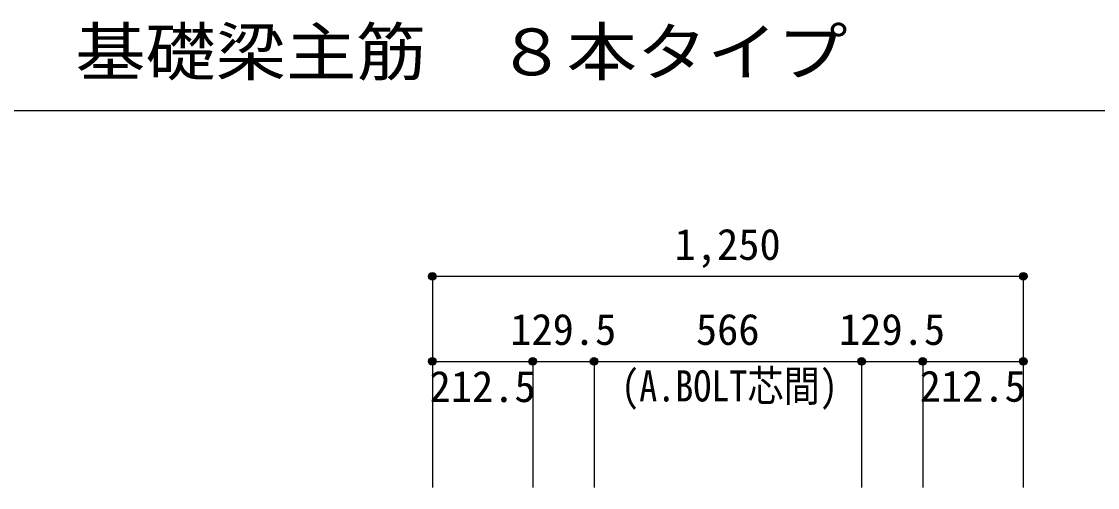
# Model space of a CAD drawing. Units: millimetres at full size, sheet at 1:30. Extents: x -5973 to 5954, y -4195 to 4201.
# Drawn here: x -942 to 1334, y -1020 to -33 of the extents above; entities that cross this region are included whole.
import ezdxf
from ezdxf.enums import TextEntityAlignment as Align

# ---------------------------------------------------------------- set-up
doc = ezdxf.new("R2010")
doc.units = ezdxf.units.MM
doc.header["$LTSCALE"] = 30
doc.header["$PDMODE"] = 32
doc.header["$PDSIZE"] = 15
for name, color, linetype in [('0-7_文字', 4, 'Continuous'), ('0-D_寸法', 4, 'Continuous'), ('6-7_文字', 7, 'Continuous'), ('F-0_枠', 6, 'Continuous')]:
    doc.layers.add(name, color=color, linetype=linetype)
doc.styles.add('ＭＳ ゴシック', font='')
doc.styles.get('ＭＳ ゴシック').set_extended_font_data('MS Gothic')

msp = doc.modelspace()

# ---------------------------------------------------------------- linework, layer by layer
at = {"layer": '0-D_寸法'}
for p, q in [((-72.56, -572.85), (-72.56, -752.85)), ((-72.56, -572.85), (-72.56, -752.85)), ((-72.56, -572.85), (1177.44, -572.85)), ((1177.44, -572.85), (1177.44, -752.85)), ((-72.56, -752.85), (139.94, -752.85)), ((-72.56, -752.85), (-72.56, -1019.89)), ((139.94, -752.85), (139.94, -1019.89)), ((139.94, -752.85), (269.44, -752.85)), ((269.44, -752.85), (269.44, -1019.89)), ((269.44, -752.85), (835.44, -752.85)), ((835.44, -752.85), (835.44, -1019.89)), ((835.44, -752.85), (964.94, -752.85)), ((964.94, -752.85), (964.94, -1019.89)), ((964.94, -752.85), (1177.44, -752.85)), ((1177.44, -752.85), (1177.44, -1019.89)), ((1177.44, -752.85), (1177.44, -1019.89))]:
    msp.add_line(p, q, dxfattribs=at)
for centre, radius in [((-72.56, -572.85), 8), ((-72.56, -572.85), 7.2), ((-72.56, -572.85), 6.4), ((-72.56, -572.85), 5.6), ((-72.56, -572.85), 4.8), ((-72.56, -572.85), 4), ((1177.44, -572.85), 8), ((1177.44, -572.85), 7.2), ((1177.44, -572.85), 6.4), ((1177.44, -572.85), 5.6), ((1177.44, -572.85), 4.8), ((1177.44, -572.85), 4), ((-72.56, -572.85), 3.2), ((-72.56, -572.85), 2.4), ((-72.56, -572.85), 1.6), ((-72.56, -572.85), 0.8), ((1177.44, -572.85), 3.2), ((1177.44, -572.85), 2.4), ((1177.44, -572.85), 1.6), ((1177.44, -572.85), 0.8), ((-72.56, -752.85), 8), ((-72.56, -752.85), 7.2), ((-72.56, -752.85), 6.4), ((-72.56, -752.85), 5.6), ((-72.56, -752.85), 4.8), ((-72.56, -752.85), 4), ((-72.56, -752.85), 3.2), ((-72.56, -752.85), 2.4), ((139.94, -752.85), 8), ((139.94, -752.85), 7.2), ((139.94, -752.85), 6.4), ((139.94, -752.85), 5.6), ((139.94, -752.85), 4.8), ((139.94, -752.85), 4), ((139.94, -752.85), 3.2), ((139.94, -752.85), 2.4), ((269.44, -752.85), 8), ((269.44, -752.85), 7.2), ((269.44, -752.85), 6.4), ((269.44, -752.85), 5.6), ((269.44, -752.85), 4.8), ((269.44, -752.85), 4), ((269.44, -752.85), 3.2), ((269.44, -752.85), 2.4), ((835.44, -752.85), 8), ((835.44, -752.85), 7.2), ((835.44, -752.85), 6.4), ((835.44, -752.85), 5.6), ((835.44, -752.85), 4.8), ((835.44, -752.85), 4), ((835.44, -752.85), 3.2), ((835.44, -752.85), 2.4), ((964.94, -752.85), 8), ((964.94, -752.85), 7.2), ((964.94, -752.85), 6.4), ((964.94, -752.85), 5.6), ((964.94, -752.85), 4.8), ((964.94, -752.85), 4), ((964.94, -752.85), 3.2), ((964.94, -752.85), 2.4), ((1177.44, -752.85), 8), ((1177.44, -752.85), 7.2), ((1177.44, -752.85), 6.4), ((1177.44, -752.85), 5.6), ((1177.44, -752.85), 4.8), ((1177.44, -752.85), 4), ((1177.44, -752.85), 3.2), ((1177.44, -752.85), 2.4), ((-72.56, -752.85), 1.6), ((-72.56, -752.85), 0.8), ((139.94, -752.85), 1.6), ((139.94, -752.85), 0.8), ((269.44, -752.85), 1.6), ((269.44, -752.85), 0.8), ((835.44, -752.85), 1.6), ((835.44, -752.85), 0.8), ((964.94, -752.85), 1.6), ((964.94, -752.85), 0.8), ((1177.44, -752.85), 1.6), ((1177.44, -752.85), 0.8)]:
    msp.add_circle(centre, radius, dxfattribs=at)
at = {"layer": '0-D_寸法', "color": 7}
for p in [(-72.56, -572.85), (-72.56, -572.85), (1177.44, -572.85), (-72.56, -752.85), (-72.56, -752.85), (139.94, -752.85), (139.94, -752.85), (269.44, -752.85), (269.44, -752.85), (835.44, -752.85), (835.44, -752.85), (964.94, -752.85), (964.94, -752.85), (1177.44, -752.85), (1177.44, -752.85)]:
    msp.add_point(p, dxfattribs=at)
at = {"layer": 'F-0_枠', "color": 2}
msp.add_line((-5972.88, -222.05), (3723.6, -222.05), dxfattribs=at)

# ---------------------------------------------------------------- texts
at = {"layer": '0-7_文字', "style": 'ＭＳ ゴシック', "width": 0.85}
msp.add_text('(A.BOLT芯間)', height=65.98, dxfattribs=at).set_placement((326.92, -857.62), align=Align.BOTTOM_LEFT)
at = {"layer": '0-D_寸法', "style": 'ＭＳ ゴシック'}
for s, p in [('1,250', (439.94, -557.85)), ('129.5', (92.19, -737.85)), ('566', (484.94, -737.85)), ('129.5', (787.69, -737.85)), ('212.5', (-78.32, -858.79)), ('212.5', (958.37, -858.11))]:
    msp.add_text(s, height=65.98, dxfattribs=at).set_placement(p, align=Align.BOTTOM_LEFT)
at = {"layer": '6-7_文字', "color": 2, "style": 'ＭＳ ゴシック', "width": 1.1}
msp.add_text('\u3000\u3000基礎梁主筋\u3000８本タイプ', height=98.97, dxfattribs=at).set_placement((-1124.64, -177.05), align=Align.BOTTOM_LEFT)

doc.saveas('drawing.dxf')
